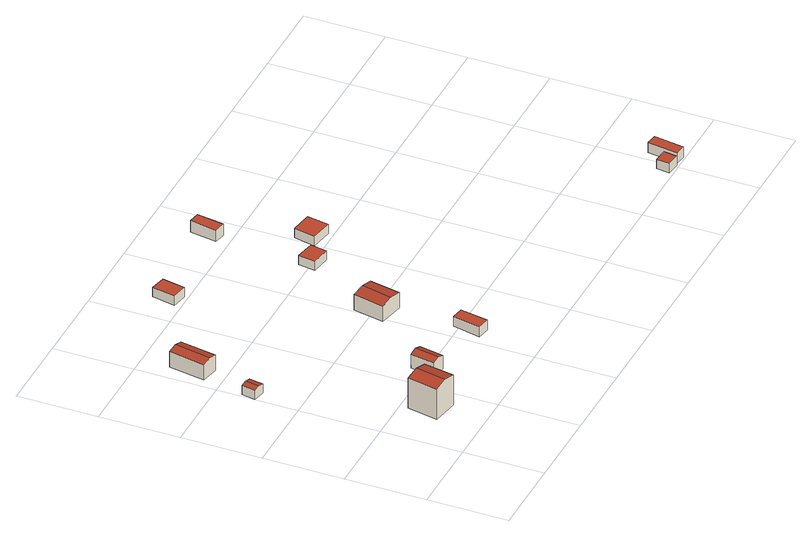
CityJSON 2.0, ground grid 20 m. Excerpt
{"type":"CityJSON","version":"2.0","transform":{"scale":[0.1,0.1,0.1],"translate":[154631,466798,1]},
"CityObjects":{
"building1":{"type":"Building","attributes":{"b3_bag_bag_overlap":0,"b3_bouwlagen":3,"b3_dak_type":"slanted","b3_extrusie":"standard","b3_h_dak_50p":9.46,"b3_h_dak_70p":10.05,"b3_h_dak_max":10.85,"b3_h_dak_min":7.85,"b3_h_maaiveld":1.81,"b3_h_nok":10.9,"b3_is_glas_dak":false,"b3_kas_warenhuis":false,"b3_kwaliteitsindicator":true,"b3_mutatie_ahn3_ahn4":false,"b3_mutatie_ahn4_ahn5":false,"b3_n_nok":1,"b3_n_vlakken":3,"b3_opp_buitenmuur":78.62,"b3_opp_dak_plat":0,"b3_opp_dak_schuin":66.06,"b3_opp_grond":51.82,"b3_opp_scheidingsmuur":118.68,"b3_rmse_lod12":1.06,"b3_rmse_lod13":1.06,"b3_rmse_lod22":0.135,"b3_t_run":22,"b3_val3dity_lod12":"[]","b3_val3dity_lod13":"[]","b3_val3dity_lod22":"[]","b3_volume_lod12":422.53,"b3_volume_lod13":422.53,"b3_volume_lod22":390.54,"geconstateerd":false,"oorspronkelijkbouwjaar":1970,"status":"Pand in gebruik"},"children":["building1-1"]},
"building1-1":{"type":"BuildingPart","parents":["building1"],"geometry":[{"type":"Solid","lod":"2.2","boundaries":[[[[0,1,2,3]],[[4,5,6,1,0]],[[7,6,5,8]],[[6,7,2,1]],[[7,8,9,3,2]],[[4,9,8,5]],[[9,4,0,3]]]],"semantics":{"surfaces":[{"type":"GroundSurface"},{"type":"WallSurface"},{"type":"RoofSurface"}],"values":[[0,1,2,1,1,2,1]]}}]},
"building2":{"type":"Building","attributes":{"b3_dak_type":"slanted","b3_extrusie":"standard","b3_h_dak_50p":3.84,"b3_h_dak_70p":3.94,"b3_h_dak_max":4.07,"b3_h_dak_min":3.39,"b3_h_maaiveld":1.38,"b3_h_nok":4.03,"b3_is_glas_dak":false,"b3_kas_warenhuis":false,"b3_kwaliteitsindicator":true,"b3_mutatie_ahn3_ahn4":false,"b3_mutatie_ahn4_ahn5":false,"b3_n_nok":1,"b3_n_vlakken":2,"b3_opp_buitenmuur":29.53,"b3_opp_dak_plat":0,"b3_opp_dak_schuin":11.29,"b3_opp_grond":10.77,"b3_opp_scheidingsmuur":0,"b3_rmse_lod12":0.328,"b3_rmse_lod13":0.328,"b3_rmse_lod22":0.185,"b3_t_run":5,"b3_val3dity_lod12":"[]","b3_val3dity_lod13":"[]","b3_val3dity_lod22":"[]","b3_volume_lod12":27.19,"b3_volume_lod13":27.19,"b3_volume_lod22":25.52,"geconstateerd":false,"oorspronkelijkbouwjaar":2009,"status":"Pand in gebruik"},"children":["building2-1"]},
"building2-1":{"type":"BuildingPart","parents":["building2"],"geometry":[{"type":"Solid","lod":"2.2","boundaries":[[[[10,11,12,13]],[[14,15,16,17]],[[15,14,11,10]],[[14,17,18,12,11]],[[19,18,17,16]],[[18,19,13,12]],[[19,16,15,10,13]]]],"semantics":{"surfaces":[{"type":"GroundSurface"},{"type":"RoofSurface"},{"type":"WallSurface"}],"values":[[0,1,2,2,1,2,2]]}}]},
"building3":{"type":"Building","attributes":{"b3_dak_type":"slanted","b3_extrusie":"standard","b3_h_dak_50p":5.31,"b3_h_dak_70p":5.66,"b3_h_dak_max":6.17,"b3_h_dak_min":4.48,"b3_h_maaiveld":1.36,"b3_h_nok":6.2,"b3_is_glas_dak":false,"b3_kas_warenhuis":false,"b3_kwaliteitsindicator":true,"b3_mutatie_ahn3_ahn4":false,"b3_mutatie_ahn4_ahn5":false,"b3_n_nok":1,"b3_n_vlakken":2,"b3_opp_buitenmuur":92.92,"b3_opp_dak_plat":0,"b3_opp_dak_schuin":52.66,"b3_opp_grond":41.72,"b3_opp_scheidingsmuur":0,"b3_rmse_lod12":0.607,"b3_rmse_lod13":0.607,"b3_rmse_lod22":0.0119,"b3_t_run":33,"b3_val3dity_lod12":"[]","b3_val3dity_lod13":"[]","b3_val3dity_lod22":"[]","b3_volume_lod12":178.88,"b3_volume_lod13":178.88,"b3_volume_lod22":165.39,"geconstateerd":false,"oorspronkelijkbouwjaar":2017,"status":"Pand in gebruik"},"children":["building3-1"]},
"building3-1":{"type":"BuildingPart","parents":["building3"],"geometry":[{"type":"Solid","lod":"2.2","boundaries":[[[[20,21,22,23]],[[24,25,26,27]],[[25,24,21,20]],[[24,27,28,22,21]],[[29,28,27,26]],[[28,29,23,22]],[[29,26,25,20,23]]]],"semantics":{"surfaces":[{"type":"GroundSurface"},{"type":"RoofSurface"},{"type":"WallSurface"}],"values":[[0,1,2,2,1,2,2]]}}]},
"building4":{"type":"Building","attributes":{"b3_dak_type":"slanted","b3_extrusie":"standard","b3_h_dak_50p":5.34,"b3_h_dak_70p":5.7,"b3_h_dak_max":6.21,"b3_h_dak_min":4.45,"b3_h_maaiveld":1.95,"b3_h_nok":6.24,"b3_is_glas_dak":false,"b3_kas_warenhuis":false,"b3_kwaliteitsindicator":true,"b3_mutatie_ahn3_ahn4":false,"b3_mutatie_ahn4_ahn5":false,"b3_n_nok":1,"b3_n_vlakken":2,"b3_opp_buitenmuur":55.09,"b3_opp_dak_plat":0,"b3_opp_dak_schuin":32.02,"b3_opp_grond":22.58,"b3_opp_scheidingsmuur":0,"b3_rmse_lod12":0.629,"b3_rmse_lod13":0.629,"b3_rmse_lod22":0.0525,"b3_t_run":13,"b3_val3dity_lod12":"[]","b3_val3dity_lod13":"[]","b3_val3dity_lod22":"[]","b3_volume_lod12":84.1,"b3_volume_lod13":84.1,"b3_volume_lod22":76.16,"geconstateerd":false,"oorspronkelijkbouwjaar":1970,"status":"Pand in gebruik"},"children":["building4-1"]},
"building4-1":{"type":"BuildingPart","parents":["building4"],"geometry":[{"type":"Solid","lod":"2.2","boundaries":[[[[30,31,32,33]],[[34,35,36,31,30]],[[37,36,35,38]],[[36,37,32,31]],[[37,38,39,33,32]],[[34,39,38,35]],[[39,34,30,33]]]],"semantics":{"surfaces":[{"type":"GroundSurface"},{"type":"WallSurface"},{"type":"RoofSurface"}],"values":[[0,1,2,1,1,2,1]]}}]},
"building5":{"type":"Building","attributes":{"b3_dak_type":"horizontal","b3_extrusie":"standard","b3_h_dak_50p":4.8,"b3_h_dak_70p":4.81,"b3_h_dak_max":4.84,"b3_h_dak_min":4.76,"b3_h_maaiveld":2.06,"b3_is_glas_dak":false,"b3_kas_warenhuis":false,"b3_kwaliteitsindicator":true,"b3_mutatie_ahn3_ahn4":false,"b3_mutatie_ahn4_ahn5":false,"b3_n_nok":0,"b3_n_vlakken":1,"b3_opp_buitenmuur":55.7,"b3_opp_dak_plat":21.91,"b3_opp_dak_schuin":0,"b3_opp_grond":21.91,"b3_opp_scheidingsmuur":0,"b3_rmse_lod12":0.0197,"b3_rmse_lod13":0.0197,"b3_rmse_lod22":0.0181,"b3_t_run":22,"b3_val3dity_lod12":"[]","b3_val3dity_lod13":"[]","b3_val3dity_lod22":"[]","b3_volume_lod12":60.27,"b3_volume_lod13":60.27,"b3_volume_lod22":60.11,"geconstateerd":false,"oorspronkelijkbouwjaar":1957,"status":"Pand in gebruik"},"children":["building5-1"]},
"building5-1":{"type":"BuildingPart","parents":["building5"],"geometry":[{"type":"Solid","lod":"2.2","boundaries":[[[[40,41,42,43]],[[44,45,46,47]],[[47,46,41,40]],[[46,45,42,41]],[[45,44,43,42]],[[44,47,40,43]]]],"semantics":{"surfaces":[{"type":"GroundSurface"},{"type":"RoofSurface"},{"type":"WallSurface"}],"values":[[0,1,2,2,2,2]]}}]},
"building6":{"type":"Building","attributes":{"b3_dak_type":"horizontal","b3_extrusie":"standard","b3_h_dak_50p":4.1,"b3_h_dak_70p":4.1,"b3_h_dak_max":4.12,"b3_h_dak_min":4.07,"b3_h_maaiveld":1.61,"b3_is_glas_dak":false,"b3_kas_warenhuis":false,"b3_kwaliteitsindicator":true,"b3_mutatie_ahn3_ahn4":false,"b3_mutatie_ahn4_ahn5":false,"b3_n_nok":0,"b3_n_vlakken":1,"b3_opp_buitenmuur":49.58,"b3_opp_dak_plat":23.75,"b3_opp_dak_schuin":0,"b3_opp_grond":23.75,"b3_opp_scheidingsmuur":0,"b3_rmse_lod12":0.0138,"b3_rmse_lod13":0.0138,"b3_rmse_lod22":0.0119,"b3_t_run":21,"b3_val3dity_lod12":"[]","b3_val3dity_lod13":"[]","b3_val3dity_lod22":"[]","b3_volume_lod12":59.31,"b3_volume_lod13":59.31,"b3_volume_lod22":59.18,"geconstateerd":false,"oorspronkelijkbouwjaar":1967,"status":"Pand in gebruik"},"children":["building6-1"]},
"building6-1":{"type":"BuildingPart","parents":["building6"],"geometry":[{"type":"Solid","lod":"2.2","boundaries":[[[[48,49,50,51]],[[52,53,54,55]],[[55,54,49,48]],[[54,53,50,49]],[[53,52,51,50]],[[52,55,48,51]]]],"semantics":{"surfaces":[{"type":"GroundSurface"},{"type":"RoofSurface"},{"type":"WallSurface"}],"values":[[0,1,2,2,2,2]]}}]},
"building7":{"type":"Building","attributes":{"b3_dak_type":"slanted","b3_extrusie":"standard","b3_h_dak_50p":5.59,"b3_h_dak_70p":6.01,"b3_h_dak_max":6.65,"b3_h_dak_min":4.51,"b3_h_maaiveld":1.76,"b3_h_nok":6.67,"b3_is_glas_dak":false,"b3_kas_warenhuis":false,"b3_kwaliteitsindicator":true,"b3_mutatie_ahn3_ahn4":false,"b3_mutatie_ahn4_ahn5":false,"b3_n_nok":1,"b3_n_vlakken":2,"b3_opp_buitenmuur":89.86,"b3_opp_dak_plat":0,"b3_opp_dak_schuin":61.4,"b3_opp_grond":50.18,"b3_opp_scheidingsmuur":0,"b3_rmse_lod12":0.753,"b3_rmse_lod13":0.753,"b3_rmse_lod22":0.0121,"b3_t_run":31,"b3_val3dity_lod12":"[]","b3_val3dity_lod13":"[]","b3_val3dity_lod22":"[]","b3_volume_lod12":211.64,"b3_volume_lod13":211.64,"b3_volume_lod22":189.6,"geconstateerd":true,"oorspronkelijkbouwjaar":2010,"status":"Pand in gebruik"},"children":["building7-1"]},
"building7-1":{"type":"BuildingPart","parents":["building7"],"geometry":[{"type":"Solid","lod":"2.2","boundaries":[[[[56,57,58,59]],[[60,61,62,57,56]],[[63,62,61,64]],[[62,63,58,57]],[[63,64,65,59,58]],[[60,65,64,61]],[[65,60,56,59]]]],"semantics":{"surfaces":[{"type":"GroundSurface"},{"type":"WallSurface"},{"type":"RoofSurface"}],"values":[[0,1,2,1,1,2,1]]}}]},
"building8":{"type":"Building","attributes":{"b3_dak_type":"horizontal","b3_extrusie":"standard","b3_h_dak_50p":4.07,"b3_h_dak_70p":4.1,"b3_h_dak_max":4.17,"b3_h_dak_min":3.94,"b3_h_maaiveld":1.63,"b3_is_glas_dak":false,"b3_kas_warenhuis":false,"b3_kwaliteitsindicator":true,"b3_mutatie_ahn3_ahn4":false,"b3_mutatie_ahn4_ahn5":false,"b3_n_nok":0,"b3_n_vlakken":1,"b3_opp_buitenmuur":44.09,"b3_opp_dak_plat":0,"b3_opp_dak_schuin":20.57,"b3_opp_grond":20.54,"b3_opp_scheidingsmuur":0,"b3_rmse_lod12":0.0785,"b3_rmse_lod13":0.0785,"b3_rmse_lod22":0.0102,"b3_t_run":17,"b3_val3dity_lod12":"[]","b3_val3dity_lod13":"[]","b3_val3dity_lod22":"[]","b3_volume_lod12":50.73,"b3_volume_lod13":50.73,"b3_volume_lod22":49.84,"geconstateerd":false,"oorspronkelijkbouwjaar":1967,"status":"Pand in gebruik"},"children":["building8-1"]},
"building8-1":{"type":"BuildingPart","parents":["building8"],"geometry":[{"type":"Solid","lod":"2.2","boundaries":[[[[66,67,68,69]],[[70,71,72,73]],[[73,72,67,66]],[[72,71,68,67]],[[71,70,69,68]],[[70,73,66,69]]]],"semantics":{"surfaces":[{"type":"GroundSurface"},{"type":"RoofSurface"},{"type":"WallSurface"}],"values":[[0,1,2,2,2,2]]}}]},
"building9":{"type":"Building","attributes":{"b3_bag_bag_overlap":0,"b3_dak_type":"horizontal","b3_extrusie":"standard","b3_h_dak_50p":4.81,"b3_h_dak_70p":4.82,"b3_h_dak_max":4.86,"b3_h_dak_min":4.74,"b3_h_maaiveld":1.69,"b3_is_glas_dak":false,"b3_kas_warenhuis":false,"b3_kwaliteitsindicator":true,"b3_mutatie_ahn3_ahn4":false,"b3_mutatie_ahn4_ahn5":false,"b3_n_nok":0,"b3_n_vlakken":1,"b3_opp_buitenmuur":60.98,"b3_opp_dak_plat":20.22,"b3_opp_dak_schuin":0,"b3_opp_grond":20.22,"b3_opp_scheidingsmuur":0.53,"b3_rmse_lod12":0.025,"b3_rmse_lod13":0.025,"b3_rmse_lod22":0.0208,"b3_t_run":18,"b3_val3dity_lod12":"[]","b3_val3dity_lod13":"[]","b3_val3dity_lod22":"[]","b3_volume_lod12":63.22,"b3_volume_lod13":63.22,"b3_volume_lod22":63.04,"geconstateerd":false,"oorspronkelijkbouwjaar":1967,"status":"Pand in gebruik"},"children":["building9-1"]},
"building9-1":{"type":"BuildingPart","parents":["building9"],"geometry":[{"type":"Solid","lod":"2.2","boundaries":[[[[74,75,76,77]],[[78,79,80,81]],[[81,80,75,74]],[[80,79,76,75]],[[79,78,77,76]],[[78,81,74,77]]]],"semantics":{"surfaces":[{"type":"GroundSurface"},{"type":"RoofSurface"},{"type":"WallSurface"}],"values":[[0,1,2,2,2,2]]}}]},
"building10":{"type":"Building","attributes":{"b3_bag_bag_overlap":0,"b3_dak_type":"horizontal","b3_extrusie":"standard","b3_h_dak_50p":4.19,"b3_h_dak_70p":4.25,"b3_h_dak_max":4.35,"b3_h_dak_min":4.07,"b3_h_maaiveld":1.79,"b3_is_glas_dak":false,"b3_kas_warenhuis":false,"b3_kwaliteitsindicator":true,"b3_mutatie_ahn3_ahn4":false,"b3_mutatie_ahn4_ahn5":false,"b3_n_nok":0,"b3_n_vlakken":1,"b3_opp_buitenmuur":27.85,"b3_opp_dak_plat":31.13,"b3_opp_dak_schuin":0,"b3_opp_grond":31.09,"b3_opp_scheidingsmuur":25.76,"b3_rmse_lod12":0.0979,"b3_rmse_lod13":0.0979,"b3_rmse_lod22":0.0101,"b3_t_run":18,"b3_val3dity_lod12":"[]","b3_val3dity_lod13":"[]","b3_val3dity_lod22":"[]","b3_volume_lod12":76.36,"b3_volume_lod13":76.36,"b3_volume_lod22":74.72,"geconstateerd":false,"oorspronkelijkbouwjaar":1967,"status":"Pand in gebruik"},"children":["building10-1"]},
"building10-1":{"type":"BuildingPart","parents":["building10"],"geometry":[{"type":"Solid","lod":"2.2","boundaries":[[[[82,83,84,85]],[[86,87,88,89]],[[89,88,83,82]],[[88,87,84,83]],[[87,86,85,84]],[[86,89,82,85]]]],"semantics":{"surfaces":[{"type":"GroundSurface"},{"type":"RoofSurface"},{"type":"WallSurface"}],"values":[[0,1,2,2,2,2]]}}]},
"building11":{"type":"Building","attributes":{"b3_dak_type":"horizontal","b3_extrusie":"standard","b3_h_dak_50p":4.47,"b3_h_dak_70p":4.47,"b3_h_dak_max":4.5,"b3_h_dak_min":4.43,"b3_h_maaiveld":1.96,"b3_is_glas_dak":false,"b3_kas_warenhuis":false,"b3_kwaliteitsindicator":false,"b3_mutatie_ahn3_ahn4":false,"b3_mutatie_ahn4_ahn5":false,"b3_n_nok":0,"b3_n_vlakken":1,"b3_opp_buitenmuur":33.44,"b3_opp_dak_plat":11.17,"b3_opp_dak_schuin":0,"b3_opp_grond":11.17,"b3_opp_scheidingsmuur":0,"b3_rmse_lod12":0.0185,"b3_rmse_lod13":0.0185,"b3_rmse_lod22":0.017,"b3_t_run":5,"b3_val3dity_lod12":"[]","b3_val3dity_lod13":"[]","b3_val3dity_lod22":"[]","b3_volume_lod12":27.99,"b3_volume_lod13":27.99,"b3_volume_lod22":27.94,"geconstateerd":false,"oorspronkelijkbouwjaar":2012,"status":"Pand in gebruik"},"children":["building11-1"]},
"building11-1":{"type":"BuildingPart","parents":["building11"],"geometry":[{"type":"Solid","lod":"2.2","boundaries":[[[[90,91,92,93]],[[94,95,96,97]],[[97,96,91,90]],[[96,95,92,91]],[[95,94,93,92]],[[94,97,90,93]]]],"semantics":{"surfaces":[{"type":"GroundSurface"},{"type":"RoofSurface"},{"type":"WallSurface"}],"values":[[0,1,2,2,2,2]]}}]},
"building12":{"type":"Building","attributes":{"b3_dak_type":"horizontal","b3_extrusie":"standard","b3_h_dak_50p":4.66,"b3_h_dak_70p":4.68,"b3_h_dak_max":4.71,"b3_h_dak_min":4.61,"b3_h_maaiveld":1.9,"b3_is_glas_dak":false,"b3_kas_warenhuis":false,"b3_kwaliteitsindicator":true,"b3_mutatie_ahn3_ahn4":false,"b3_mutatie_ahn4_ahn5":false,"b3_n_nok":0,"b3_n_vlakken":1,"b3_opp_buitenmuur":57.62,"b3_opp_dak_plat":20.92,"b3_opp_dak_schuin":0,"b3_opp_grond":20.92,"b3_opp_scheidingsmuur":0,"b3_rmse_lod12":0.241,"b3_rmse_lod13":0.241,"b3_rmse_lod22":0.239,"b3_t_run":19,"b3_val3dity_lod12":"[]","b3_val3dity_lod13":"[]","b3_val3dity_lod22":"[]","b3_volume_lod12":57.98,"b3_volume_lod13":57.98,"b3_volume_lod22":57.77,"geconstateerd":false,"oorspronkelijkbouwjaar":2016,"status":"Pand in gebruik"},"children":["building12-1"]},
"building12-1":{"type":"BuildingPart","parents":["building12"],"geometry":[{"type":"Solid","lod":"2.2","boundaries":[[[[98,99,100,101]],[[102,103,104,105]],[[105,104,99,98]],[[104,103,100,99]],[[103,102,101,100]],[[102,105,98,101]]]],"semantics":{"surfaces":[{"type":"GroundSurface"},{"type":"RoofSurface"},{"type":"WallSurface"}],"values":[[0,1,2,2,2,2]]}}]}
},
"vertices":[
[155,90,8],[90,102,8],[104,179,8],[169,167,8],[155,90,90],[122,96,98],[90,102,90],[104,179,90],[137,173,98],[169,167,90],
[2,507,4],[8,541,4],[38,536,4],[32,501,4],[8,541,29],[2,507,29],[17,504,32],[23,539,32],[38,536,29],[32,501,29],
[25,641,4],[41,732,4],[86,724,4],[70,633,4],[41,732,46],[25,641,46],[47,637,52],[64,728,52],[86,724,46],[70,633,46],
[271,166,10],[236,173,10],[246,234,10],[282,227,10],[271,166,47],[253,169,53],[236,173,47],[246,234,47],[265,231,53],[282,227,47],
[447,135,11],[416,141,11],[430,211,11],[460,205,11],[460,205,38],[430,211,38],[416,141,38],[447,135,38],
[300,809,6],[261,816,6],[272,875,6],[311,867,6],[311,867,31],[272,875,31],[261,816,31],[300,809,31],
[402,441,8],[465,428,8],[450,351,8],[387,364,8],[402,441,50],[434,434,56],[465,428,50],[450,351,50],[418,358,56],[387,364,50],
[557,576,6],[509,583,6],[516,626,6],[564,617,6],[564,617,31],[516,626,31],[509,583,31],[557,576,31],
[533,897,7],[561,892,7],[550,824,7],[522,829,7],[522,829,38],[550,824,38],[561,892,38],[533,897,38],
[605,675,8],[659,666,8],[650,611,8],[594,621,8],[594,621,33],[650,611,33],[659,666,33],[605,675,33],
[1200,3,10],[1167,7,10],[1171,40,10],[1205,36,10],[1205,36,35],[1171,40,35],[1167,7,35],[1200,3,35],
[1248,78,9],[1236,2,9],[1210,6,9],[1221,82,9],[1221,82,37],[1210,6,37],[1236,2,37],[1248,78,37]
]}
